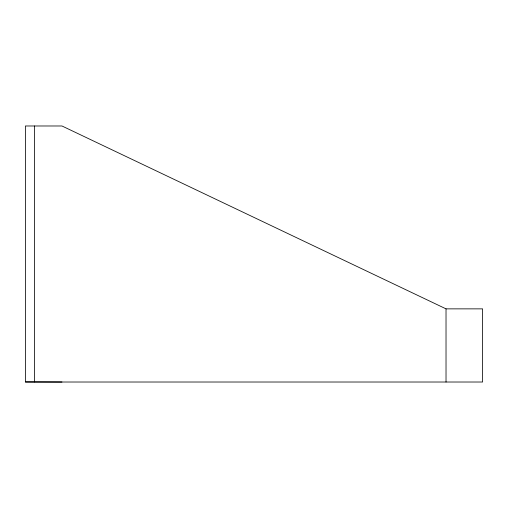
<?xml version="1.0" encoding="UTF-8"?>
<svg xmlns="http://www.w3.org/2000/svg" width="508" height="508" viewBox="0 0 508 508"><rect width="100%" height="100%" fill="white"/><g stroke="black" fill="none" stroke-linecap="round" stroke-linejoin="round"><path stroke-width="0.76" d="M446.024 308.864L482.6 308.864L482.6 382.016L25.4 382.016L25.4 125.984L61.976 125.984L446.024 308.864L446.024 382.016M25.4 381.902L61.976 382.016M34.544 125.984L34.544 381.902"/></g></svg>
